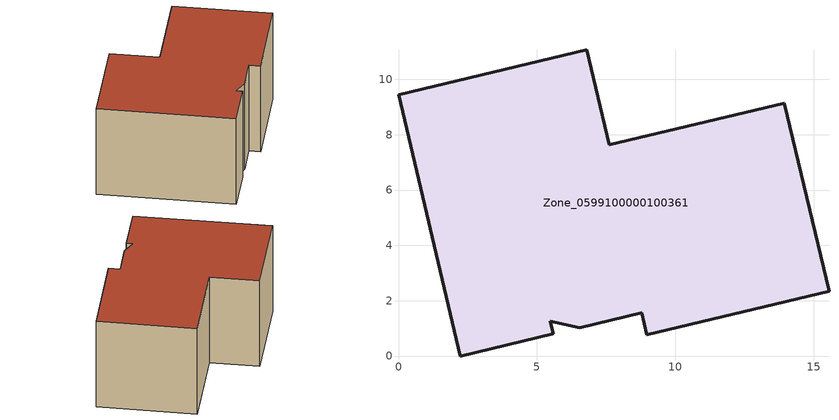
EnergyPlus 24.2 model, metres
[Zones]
Zone_0599100000100361
 floor ground (C_G): 13.94,9.14 15.56,2.34 8.98,0.77 8.8,1.56 6.55,1.02 5.49,1.25 5.59,0.8 2.24,0 0,9.45 6.8,11.06 7.62,7.64 z0
 wall outside (C_F): 6.8,11.06 0,9.45 2.24,0 5.59,0.8 5.49,1.25 6.55,1.02 8.8,1.56 8.98,0.77 15.56,2.34 13.94,9.14 7.62,7.64 6.8,11.06 z0:6.99
 roof outside (C_R): 5.49,1.25 6.55,1.02 8.8,1.56 8.98,0.77 15.56,2.34 13.94,9.14 7.62,7.64 6.8,11.06 0,9.45 2.24,0 5.59,0.8 z6.99
[BUILDING]
Pand.0599100000100361: North Axis=0; Terrain=City; Loads Convergence Tolerance Value=0.04; Temperature Convergence Tolerance Value=0.4; Solar Distribution=FullExterior; Maximum Number of Warmup Days=25; Minimum Number of Warmup Days=1
[Site:Location]
Rotterdam.The.Hague.AP_ZH_NLD Design_Conditions: Latitude=51.96; Longitude=4.45; Time Zone=1; Elevation=-4.5
[SITE:GROUNDTEMPERATURE:BUILDINGSURFACE]
18, 18, 18, 18, 18, 18, 18, 18, 18, 18, 18, 18
[MATERIAL] Thermal Absorptance=0.9; Solar Absorptance=0.7; Visible Absorptance=0.7
Name | Roughness | Thickness | Conductivity | Density | Specific Heat
G.D.1975-1991 | MediumSmooth | 0.15 | 0.288461 | 540 | 1210
F.D.1975-1991 | Rough | 0.3 | 0.230769 | 1920 | 840
R.D.1975-1991 | MediumRough | 0.2 | 0.153846 | 1500 | 1000
[CONSTRUCTION]
C_G: G.D.1975-1991
C_F: F.D.1975-1991
C_R: R.D.1975-1991
[ZONE]
Zone_0599100000100361: Type=1; Multiplier=1; Ceiling Height=Autocalculate; Volume=Autocalculate; Floor Area=autocalculate; Part of Total Floor Area=Yes
[ZONEINFILTRATION:DESIGNFLOWRATE]
Infil_Zone_0599100000100361: Zone or ZoneList or Space or SpaceList=Zone_0599100000100361; Schedule=AlwaysOn; Design Flow Rate Calculation Method=Flow/Area; Flow Rate per Floor Area=0.0042; Constant Term Coefficient=1; Temperature Term Coefficient=0; Velocity Term Coefficient=0; Velocity Squared Term Coefficient=0
[HVACTEMPLATE:ZONE:IDEALLOADSAIRSYSTEM]
Zone_0599100000100361: Maximum Heating Supply Air Temperature=50; Minimum Cooling Supply Air Temperature=13; Maximum Heating Supply Air Humidity Ratio=0.0156; Minimum Cooling Supply Air Humidity Ratio=0.0077; Heating Limit=NoLimit; Cooling Limit=NoLimit; Dehumidification Control Type=ConstantSensibleHeatRatio; Cooling Sensible Heat Ratio=0.7; Dehumidification Setpoint=60; Humidification Control Type=None; Humidification Setpoint=30; Outdoor Air Method=None; Outdoor Air Flow Rate per Person=0.00944; Outdoor Air Flow Rate per Zone Floor Area=0; Outdoor Air Flow Rate per Zone=0; Demand Controlled Ventilation Type=None; Outdoor Air Economizer Type=NoEconomizer; Heat Recovery Type=None; Sensible Heat Recovery Effectiveness=0.7; Latent Heat Recovery Effectiveness=0.65
[ZONECONTROL:THERMOSTAT]
ThermostatControl_Zone_0599100000100361: Zone or ZoneList=Zone_0599100000100361; Control Type Schedule=DualSetpointControlType; Control 1=Thermostat_Zone_0599100000100361; Temperature Difference Between Cutout And Setpoint=0
[THERMOSTATSETPOINT:DUALSETPOINT]
Thermostat_Zone_0599100000100361: Heating Setpoint Temperature Schedule=HeatingSetpoint_Zone_0599100000100361; Cooling Setpoint Temperature Schedule=CoolingSetpoint_Zone_0599100000100361
[SCHEDULE:COMPACT]
HeatingSetpoint_Zone_0599100000100361: Through: 12/31, For: AllDays, Until: 24:00, 21
CoolingSetpoint_Zone_0599100000100361: Through: 12/31, For: AllDays, Until: 24:00, 24
DualSetpointControlType: Through: 12/31, For: AllDays, Until: 24:00, 4
AlwaysOn: Through: 12/31, For: AllDays, Until: 24:00, 1
